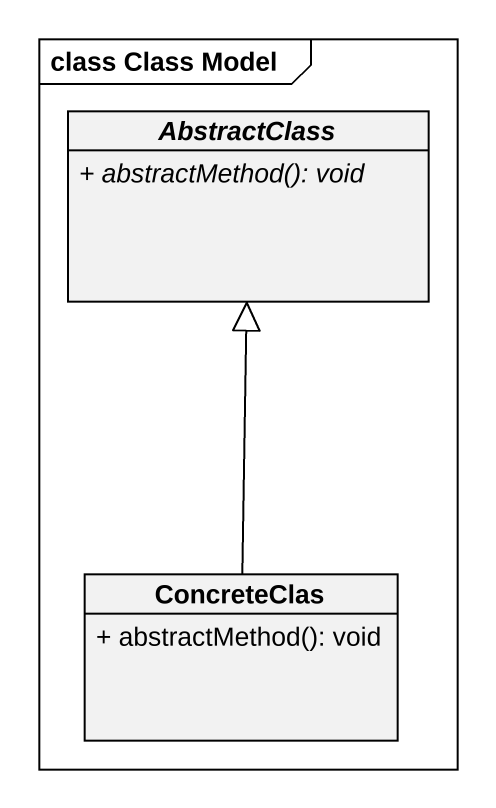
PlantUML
@startuml
mainframe class Class Model
hide circle
hide empty members
skinparam classAttributeIconSize 0
abstract class AbstractClass {
  {abstract} + abstractMethod(): void
}
class ConcreteClas {
  + abstractMethod(): void
}
ConcreteClas -up-|> AbstractClass
@enduml
